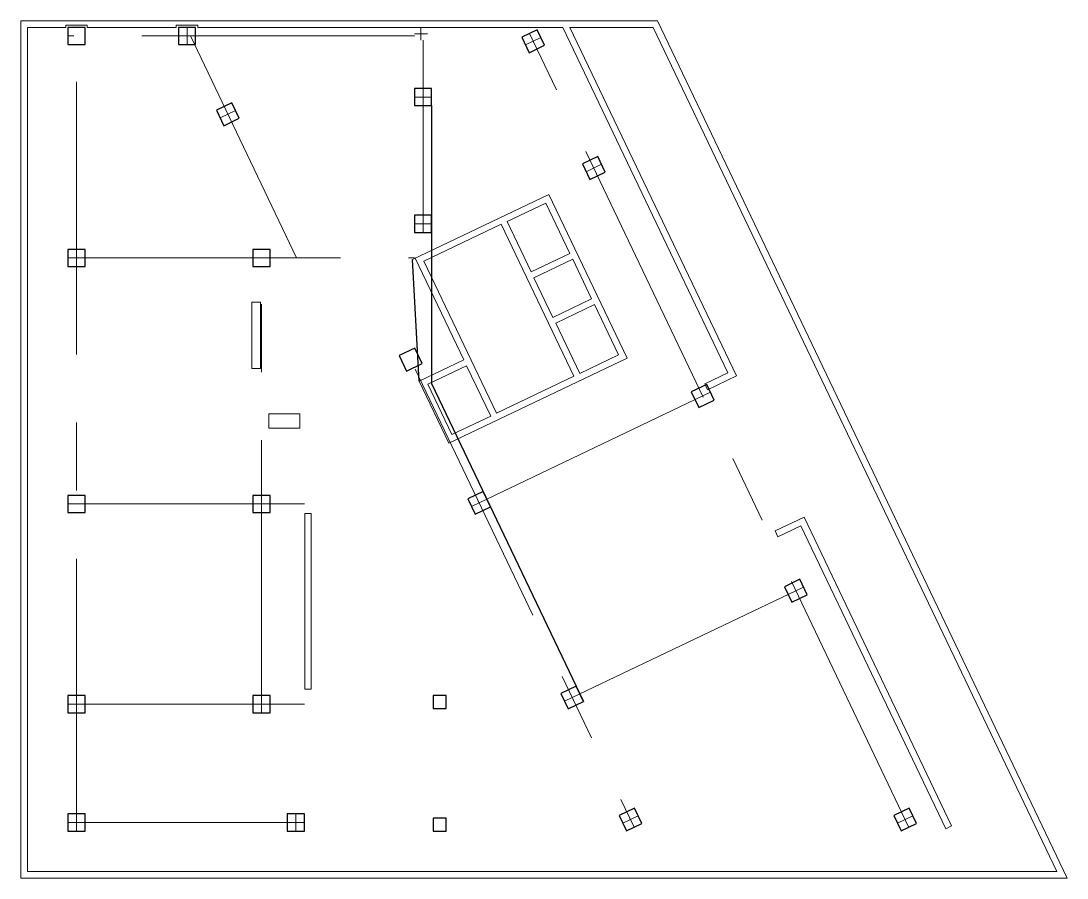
# Model space of a CAD drawing. Extents: x 2478.5 to 2527.2, y -197.2 to -157.3.
import ezdxf

# ---------------------------------------------------------------- set-up
doc = ezdxf.new("R2010")
doc.units = 0
doc.linetypes.add('Linea di griglia', pattern=[22.225, 12.7, -3.175, 3.175, -3.175])
doc.layers.add('_Carta off', color=6, linetype='CONTINUOUS', plot=False)
doc.layers.add('A-DETL', color=1, linetype='CONTINUOUS', lineweight=9, true_color=0xff0000)
for name, color, linetype, lineweight in [('A-WALL-1', 2, 'CONTINUOUS', 9), ('S-COLS', 7, 'CONTINUOUS', 9), ('S-COLS-1', 7, 'CONTINUOUS', 30), ('S-GRID-1', 1, 'Linea di griglia', 9)]:
    doc.layers.add(name, color=color, linetype=linetype, lineweight=lineweight)

# ---------------------------------------------------------------- blocks, each defined once
blk = doc.blocks.new('PIL_LISCIO - PIL_LISCIO-401027-Liv001 - Piano Finito Interrato')
at = {"layer": 'S-COLS-1'}
for p, q in [((40, 40), (-40, 40)), ((-40, 40), (-40, -40)), ((40, -40), (40, 40)), ((-40, -40), (40, -40))]:
    blk.add_line(p, q, dxfattribs=at)
blk = doc.blocks.new('PIL_LISCIO - PIL_LISCIO-442998-Liv001 - Piano Finito Interrato')
at = {"layer": 'S-COLS-1'}
for p, q in [((30, 30), (-30, 30)), ((-30, 30), (-30, -30)), ((30, -30), (30, 30)), ((-30, -30), (30, -30))]:
    blk.add_line(p, q, dxfattribs=at)
blk = doc.blocks.new('ascensore fra')
at = {"layer": '_Carta off', "color": 1, "lineweight": 30}
blk.add_line((-8.064, -4.496), (-8.364, 1.18), dxfattribs=at)
at = {"layer": 'A-WALL-1'}
for p, q in [((-2.013, 4.214), (-8.364, 1.18)), ((1.63, -3.411), (-2.013, 4.214)), ((-3.959, 2.952), (-2.155, 3.814)), ((-2.155, 3.814), (-1.034, 1.468)), ((-2.838, 0.606), (-3.959, 2.952)), ((-7.839, 1.098), (-4.23, 2.822)), ((-4.23, 2.822), (-0.846, -4.261)), ((-1.034, 1.468), (-2.838, 0.606)), ((-8.239, 1.239), (-5.976, -3.498)), ((-4.455, -5.985), (-7.839, 1.098)), ((-2.709, 0.335), (-0.904, 1.197)), ((-0.904, 1.197), (-0.021, -0.653)), ((-1.825, -1.515), (-2.709, 0.335)), ((-0.021, -0.653), (-1.825, -1.515)), ((-1.696, -1.786), (0.109, -0.923)), ((0.109, -0.923), (1.23, -3.269)), ((-0.575, -4.132), (-1.696, -1.786)), ((-6.672, -7.377), (1.63, -3.411)), ((1.23, -3.269), (-0.575, -4.132)), ((-5.976, -3.498), (-8.064, -4.496)), ((-5.847, -3.769), (-7.651, -4.631)), ((-5.847, -3.769), (-4.726, -6.115)), ((-0.846, -4.261), (-4.455, -5.985)), ((-8.051, -4.49), (-6.672, -7.377)), ((-7.651, -4.631), (-6.53, -6.977)), ((-4.726, -6.115), (-6.53, -6.977))]:
    blk.add_line(p, q, dxfattribs=at)
blk = doc.blocks.new('pianta 1')
at = {"layer": 'A-DETL'}
for p, q in [((7.767, 23.863), (7.767, 20.763)), ((8.167, 23.863), (7.767, 23.863)), ((8.167, 20.763), (8.167, 23.863)), ((7.767, 20.763), (8.167, 20.763)), ((8.56, 18.66), (10.01, 18.66)), ((8.56, 17.985), (8.56, 18.66)), ((10.01, 18.66), (10.01, 17.985)), ((10.01, 17.985), (8.56, 17.985))]:
    blk.add_line(p, q, dxfattribs=at)
at = {"layer": 'A-WALL-1'}
for p, q in [((-2.99, 36.97), (-2.99, -2.99)), ((26.669, 36.97), (-2.99, 36.97)), ((-2.69, -2.69), (-2.69, 36.67)), ((-2.69, 36.67), (-0.9, 36.67)), ((-0.9, 36.67), (-0.9, 36.77)), ((-0.9, 36.77), (0.1, 36.77)), ((0.1, 36.77), (0.1, 36.67)), ((0.1, 36.67), (4.25, 36.67)), ((4.25, 36.67), (4.25, 36.77)), ((4.25, 36.77), (5.25, 36.77)), ((5.25, 36.77), (5.25, 36.67)), ((5.25, 36.67), (22.26, 36.67)), ((22.26, 36.67), (29.956, 20.562)), ((30.356, 20.421), (22.592, 36.67)), ((22.592, 36.67), (26.48, 36.67)), ((26.48, 36.67), (45.286, -2.69)), ((45.761, -2.99), (26.669, 36.97)), ((29.956, 20.562), (28.88, 20.048)), ((28.88, 20.048), (29.01, 19.778)), ((29.01, 19.778), (30.356, 20.421)), ((10.235, 14.01), (10.235, 5.81)), ((10.535, 14.01), (10.235, 14.01)), ((10.535, 5.81), (10.535, 14.01)), ((33.503, 13.834), (32.157, 13.191)), ((40.381, -0.561), (33.503, 13.834)), ((32.157, 13.191), (32.286, 12.92)), ((32.286, 12.92), (33.362, 13.434)), ((33.362, 13.434), (40.11, -0.69)), ((10.235, 5.81), (10.535, 5.81)), ((40.11, -0.69), (40.381, -0.561)), ((45.286, -2.69), (-2.69, -2.69)), ((-2.99, -2.99), (45.761, -2.99))]:
    blk.add_line(p, q, dxfattribs=at)
at = {"layer": 'S-GRID-1'}
for p, q in [((-0.4, -0.8), (-0.4, 36.67)), ((4.75, 35.87), (4.75, 36.67)), ((15.65, 36.07), (15.65, 36.67)), ((15.35, 36.27), (-0.8, 36.27)), ((9.85, 25.92), (4.905, 36.27)), ((15.95, 36.37), (15.35, 36.37)), ((20.522, 35.85), (21.244, 36.194)), ((38.392, -0.626), (20.71, 36.383)), ((15.75, 27.11), (15.75, 36.07)), ((15.35, 33.42), (16.15, 33.42)), ((6.289, 32.445), (7.011, 32.789)), ((23.346, 29.939), (24.067, 30.284)), ((16.15, 27.51), (15.35, 27.51)), ((-0.8, 25.92), (15.35, 25.92)), ((8.22, 4.72), (8.22, 26.32)), ((15.389, 20.729), (25.589, -0.619)), ((18.002, 14.331), (29.146, 19.655)), ((10.22, 14.45), (-0.8, 14.45)), ((22.339, 5.254), (33.483, 10.578)), ((10.22, 5.12), (-0.8, 5.12)), ((10.22, -0.4), (-0.8, -0.4)), ((9.82, -0.8), (9.82, 0)), ((25.055, -0.431), (25.777, -0.086)), ((37.857, -0.432), (38.578, -0.087))]:
    blk.add_line(p, q, dxfattribs=at)
at = {"layer": '_Carta off', "color": 1, "lineweight": 30}
blk.add_blockref('ascensore fra', (23.627, 24.665), dxfattribs=at)
at = {"layer": 'S-COLS', "xscale": 0.01, "yscale": 0.01, "zscale": 0.01}
for name, p in [('PIL_LISCIO - PIL_LISCIO-401027-Liv001 - Piano Finito Interrato', (-0.4, 36.27)), ('PIL_LISCIO - PIL_LISCIO-401027-Liv001 - Piano Finito Interrato', (4.75, 36.27)), ('PIL_LISCIO - PIL_LISCIO-401027-Liv001 - Piano Finito Interrato', (15.75, 33.42)), ('PIL_LISCIO - PIL_LISCIO-401027-Liv001 - Piano Finito Interrato', (15.75, 27.51)), ('PIL_LISCIO - PIL_LISCIO-401027-Liv001 - Piano Finito Interrato', (-0.4, 25.92)), ('PIL_LISCIO - PIL_LISCIO-401027-Liv001 - Piano Finito Interrato', (8.22, 25.92)), ('PIL_LISCIO - PIL_LISCIO-401027-Liv001 - Piano Finito Interrato', (-0.4, 14.45)), ('PIL_LISCIO - PIL_LISCIO-401027-Liv001 - Piano Finito Interrato', (8.22, 14.45)), ('PIL_LISCIO - PIL_LISCIO-401027-Liv001 - Piano Finito Interrato', (-0.4, 5.12)), ('PIL_LISCIO - PIL_LISCIO-401027-Liv001 - Piano Finito Interrato', (8.22, 5.12)), ('PIL_LISCIO - PIL_LISCIO-442998-Liv001 - Piano Finito Interrato', (16.52, 5.22)), ('PIL_LISCIO - PIL_LISCIO-401027-Liv001 - Piano Finito Interrato', (-0.4, -0.4)), ('PIL_LISCIO - PIL_LISCIO-401027-Liv001 - Piano Finito Interrato', (9.82, -0.4)), ('PIL_LISCIO - PIL_LISCIO-442998-Liv001 - Piano Finito Interrato', (16.52, -0.5))]:
    blk.add_blockref(name, p, dxfattribs=at)
for p, rotation in [((20.883, 36.022), 25.5377293993661), ((6.65, 32.617), 25.53772939978999), ((23.707, 30.112), 25.53772939978999), ((15.173, 21.181), 25.53772939877447), ((28.785, 19.483), 25.53772940111016), ((18.363, 14.504), 25.53772939877447), ((33.122, 10.406), 25.53772940111016), ((22.7, 5.426), 25.53772939936482), ((25.416, -0.258), 25.53772939936613), ((38.218, -0.26), 25.53772940188329)]:
    blk.add_blockref('PIL_LISCIO - PIL_LISCIO-401027-Liv001 - Piano Finito Interrato', p, dxfattribs=dict(at, rotation=rotation))

msp = doc.modelspace()

# ---------------------------------------------------------------- linework, layer by layer
at = {"layer": '_Carta off', "color": 1, "lineweight": 30}
for p, q in [((2497.625, -161.239), (2497.625, -174.195)), ((2497.625, -174.195), (2504.709, -189.021))]:
    msp.add_line(p, q, dxfattribs=at)

# ---------------------------------------------------------------- block references
msp.add_blockref('pianta 1', (2481.475, -194.259), dxfattribs=at)

doc.saveas('drawing.dxf')
